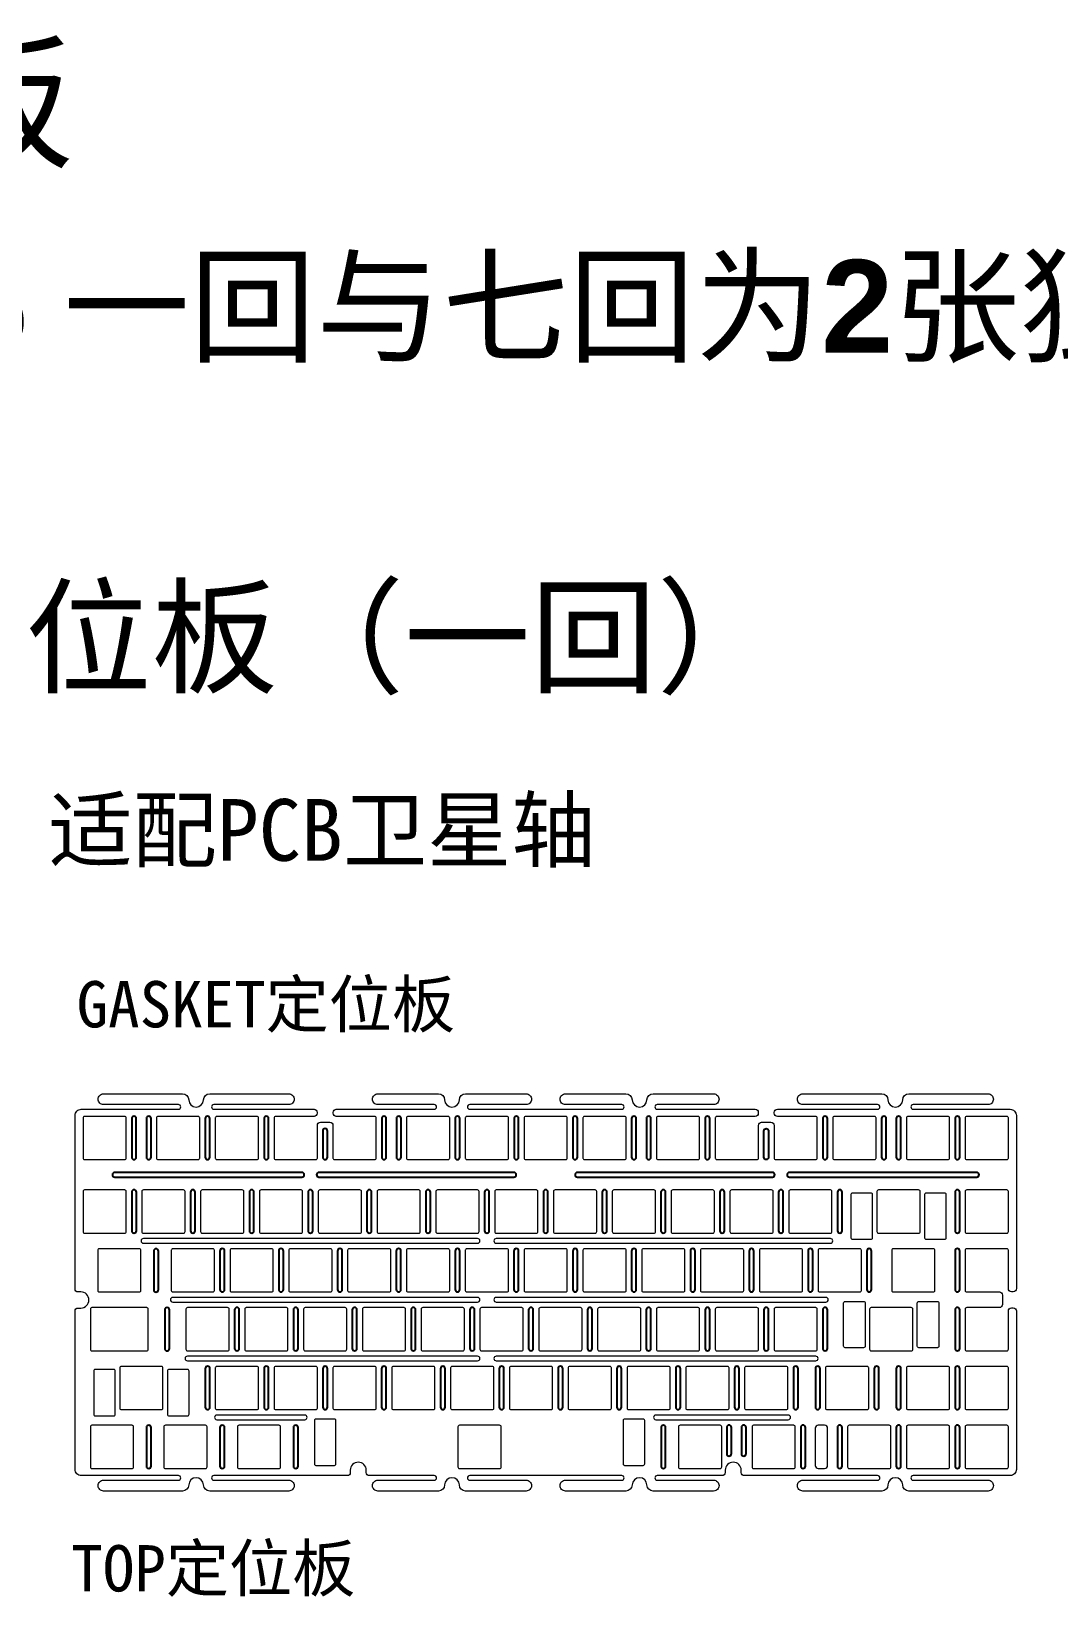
# Model space of a CAD drawing. Header units: millimetres. Extents: x 2670 to 4041, y 544 to 1639.
# Drawn here: x 3029 to 3361, y 1132 to 1639 of the extents above; entities that cross this region are included whole.
import ezdxf

# ---------------------------------------------------------------- set-up
doc = ezdxf.new("R2010")
doc.units = ezdxf.units.MM
doc.layers.add('1', color=7, linetype='Continuous', lineweight=0)
doc.layers.add('10', color=7, linetype='Continuous', true_color=0xffffff)
doc.styles.get("Standard").update_dxf_attribs({"font": 'arial.ttf'})

msp = doc.modelspace()

# ---------------------------------------------------------------- linework, layer by layer
at = {"layer": '1'}
for p, q in [((3077.095, 1170.879), (3077.095, 1170.879)), ((3087.095, 1170.879), (3087.095, 1170.879))]:
    msp.add_line(p, q, dxfattribs=at)
msp.add_lwpolyline([(3170.721, 1171.629, 0.4142136), (3169.971, 1170.879, 0.4142136), (3170.721, 1170.129), (3188.971, 1170.129, -0.4142136), (3190.721, 1168.379, -0.4142136), (3188.971, 1166.629), (3169.37, 1166.629, -0.4075719), (3167.371, 1168.583, 0.9775252), (3162.572, 1168.583, -0.4075719), (3160.572, 1166.629), (3140.971, 1166.629, -0.4142136), (3139.221, 1168.379), (3139.221, 1168.379, -0.4142136), (3140.971, 1170.129), (3159.221, 1170.129, 0.4142136), (3159.971, 1170.879, 0.4142136), (3159.221, 1171.629), (3138.221, 1171.629, -0.4142136), (3137.221, 1172.629), (3137.221, 1173.351, 1), (3132.021, 1173.351), (3132.021, 1172.629, -0.4142136), (3131.021, 1171.629), (3087.845, 1171.629, 0.4142136), (3087.095, 1170.879, 0.4142136), (3087.845, 1170.129), (3112.095, 1170.129, -0.4142136), (3113.845, 1168.379, -0.4142136), (3112.095, 1166.629), (3086.493, 1166.629, -0.4075719), (3084.494, 1168.583, 0.9775252), (3079.695, 1168.583, -0.4075719), (3077.696, 1166.629), (3052.095, 1166.629, -0.4142136), (3050.345, 1168.379), (3050.345, 1168.379, -0.4142136), (3052.095, 1170.129), (3076.345, 1170.129, 0.4142136), (3077.095, 1170.879, 0.4142136), (3076.345, 1171.629), (3044.884, 1171.629, -0.4142136), (3042.884, 1173.629), (3042.884, 1224.893, -0.4142136), (3043.884, 1225.893), (3044.766, 1225.893, 1), (3044.766, 1231.093), (3043.884, 1231.093, -0.4142136), (3042.884, 1232.093), (3042.884, 1288.257, -0.4142136), (3044.884, 1290.257), (3076.345, 1290.257, 0.4142136), (3077.095, 1291.007, 0.4142136), (3076.345, 1291.757), (3052.095, 1291.757, -0.4142136), (3050.345, 1293.507, -0.4142136), (3052.095, 1295.257), (3077.696, 1295.257, -0.4075719), (3079.695, 1293.302, 0.9775252), (3084.494, 1293.302, -0.4075719), (3086.493, 1295.257), (3112.095, 1295.257, -0.4142136), (3113.845, 1293.507, -0.4142136), (3112.095, 1291.757), (3087.845, 1291.757, 0.4142136), (3087.095, 1291.007, 0.4142136), (3087.845, 1290.257), (3120.306, 1290.257, -0.4142136), (3121.306, 1289.257), (3121.306, 1288.949, -0.4142136), (3120.306, 1287.949), (3107.868, 1287.949, 0.4142136), (3107.368, 1287.449), (3107.368, 1274.449, 0.4142136), (3107.868, 1273.949), (3120.868, 1273.949, 0.4142136), (3121.368, 1274.449), (3121.368, 1285.042, -0.4142136), (3122.368, 1286.042), (3125.418, 1286.042, -0.4142136), (3126.418, 1285.042), (3126.418, 1274.449, 0.4142136), (3126.918, 1273.949), (3139.918, 1273.949, 0.4142136), (3140.418, 1274.449), (3140.418, 1287.449, 0.4142136), (3139.918, 1287.949), (3127.506, 1287.949, -0.4142136), (3126.506, 1288.949), (3126.506, 1289.257, -0.4142136), (3127.506, 1290.257), (3159.221, 1290.257, 0.4142136), (3159.971, 1291.007, 0.4142136), (3159.221, 1291.757), (3140.971, 1291.757, -0.4142136), (3139.221, 1293.507, -0.4142136), (3140.971, 1295.257), (3160.572, 1295.257, -0.4075719), (3162.572, 1293.302, 0.9775252), (3167.371, 1293.302, -0.4075719), (3169.37, 1295.257), (3188.971, 1295.257, -0.4142136), (3190.721, 1293.507, -0.4142136), (3188.971, 1291.757), (3170.721, 1291.757, 0.4142136), (3169.971, 1291.007, 0.4142136), (3170.721, 1290.257), (3219.965, 1290.257, 0.4142136), (3220.715, 1291.007, 0.4142136), (3219.965, 1291.757), (3201.715, 1291.757, -0.4142136), (3199.965, 1293.507, -0.4142136), (3201.715, 1295.257), (3221.316, 1295.257, -0.4075719), (3223.316, 1293.302, 0.9775252), (3228.114, 1293.302, -0.4075719), (3230.114, 1295.257), (3249.715, 1295.257, -0.4142136), (3251.465, 1293.507, -0.4142136), (3249.715, 1291.757), (3231.465, 1291.757, 0.4142136), (3230.715, 1291.007, 0.4142136), (3231.465, 1290.257), (3263.181, 1290.257, -0.4142136), (3264.181, 1289.257), (3264.181, 1288.949, -0.4142136), (3263.181, 1287.949), (3250.743, 1287.949, 0.4142136), (3250.243, 1287.449), (3250.243, 1274.449, 0.4142136), (3250.743, 1273.949), (3263.743, 1273.949, 0.4142136), (3264.243, 1274.449), (3264.243, 1285.042, -0.4142136), (3265.243, 1286.042), (3268.293, 1286.042, -0.4142136), (3269.293, 1285.042), (3269.293, 1274.449, 0.4142136), (3269.793, 1273.949), (3282.793, 1273.949, 0.4142136), (3283.293, 1274.449), (3283.293, 1287.449, 0.4142136), (3282.793, 1287.949), (3270.381, 1287.949, -0.4142136), (3269.381, 1288.949), (3269.381, 1289.257, -0.4142136), (3270.381, 1290.257), (3302.842, 1290.257, 0.4142136), (3303.592, 1291.007, 0.4142136), (3302.842, 1291.757), (3278.592, 1291.757, -0.4142136), (3276.842, 1293.507, -0.4142136), (3278.592, 1295.257), (3304.193, 1295.257, -0.4075719), (3306.192, 1293.302, 0.9775252), (3310.991, 1293.302, -0.4075719), (3312.99, 1295.257), (3338.592, 1295.257, -0.4142136), (3340.342, 1293.507, -0.4142136), (3338.592, 1291.757), (3314.342, 1291.757, 0.4142136), (3313.592, 1291.007, 0.4142136), (3314.342, 1290.257), (3345.778, 1290.257, -0.4142136), (3347.778, 1288.257), (3347.778, 1232.165, -0.4142136), (3346.778, 1231.165), (3346.205, 1231.165, -0.4142136), (3345.205, 1232.165), (3345.205, 1244.587, 0.4142136), (3344.705, 1245.087), (3331.705, 1245.087, 0.4142136), (3331.205, 1244.587), (3331.205, 1231.587, 0.4142136), (3331.705, 1231.087), (3342.295, 1231.087, -0.4142136), (3343.295, 1230.087), (3343.295, 1227.037, -0.4142136), (3342.295, 1226.037), (3331.705, 1226.037, 0.4142136), (3331.205, 1225.537), (3331.205, 1212.537, 0.4142136), (3331.705, 1212.037), (3344.705, 1212.037, 0.4142136), (3345.205, 1212.537), (3345.205, 1224.965, -0.4142136), (3346.205, 1225.965), (3346.778, 1225.965, -0.4142136), (3347.778, 1224.965), (3347.778, 1173.629, -0.4142136), (3345.778, 1171.629), (3314.342, 1171.629, 0.4142136), (3313.592, 1170.879, 0.4142136), (3314.342, 1170.129), (3338.592, 1170.129, -0.4142136), (3340.342, 1168.379, -0.4142136), (3338.592, 1166.629), (3312.99, 1166.629, -0.4075719), (3310.991, 1168.583, 0.9775252), (3306.192, 1168.583, -0.4075719), (3304.193, 1166.629), (3278.592, 1166.629, -0.4142136), (3276.842, 1168.379, -0.4142136), (3278.592, 1170.129), (3302.842, 1170.129, 0.4142136), (3303.592, 1170.879, 0.4142136), (3302.842, 1171.629), (3259.665, 1171.629, -0.4142136), (3258.665, 1172.629), (3258.665, 1173.351, 1), (3253.465, 1173.351), (3253.465, 1172.629, -0.4142136), (3252.465, 1171.629), (3231.465, 1171.629, 0.4142136), (3230.715, 1170.879, 0.4142136), (3231.465, 1170.129), (3249.715, 1170.129, -0.4142136), (3251.465, 1168.379, -0.4142136), (3249.715, 1166.629), (3230.114, 1166.629, -0.4075719), (3228.114, 1168.583, 0.9775252), (3223.316, 1168.583, -0.4075719), (3221.316, 1166.629), (3201.715, 1166.629, -0.4142136), (3199.965, 1168.379, -0.4142136), (3201.715, 1170.129), (3219.965, 1170.129, 0.4142136), (3220.715, 1170.879, 0.4142136), (3219.965, 1171.629), (3170.721, 1171.629)], format="xyb", dxfattribs=at)
for points in [[(3045.955, 1273.949), (3058.955, 1273.949, 0.4142136), (3059.455, 1274.449), (3059.455, 1287.449, 0.4142136), (3058.955, 1287.949), (3045.955, 1287.949, 0.4142136), (3045.455, 1287.449), (3045.455, 1274.449, 0.4142136)], [(3069.768, 1273.949), (3082.768, 1273.949, 0.4142136), (3083.268, 1274.449), (3083.268, 1287.449, 0.4142136), (3082.768, 1287.949), (3069.768, 1287.949, 0.4142136), (3069.268, 1287.449), (3069.268, 1274.449, 0.4142136)], [(3088.818, 1273.949), (3101.818, 1273.949, 0.4142136), (3102.318, 1274.449), (3102.318, 1287.449, 0.4142136), (3101.818, 1287.949), (3088.818, 1287.949, 0.4142136), (3088.318, 1287.449), (3088.318, 1274.449, 0.4142136)], [(3150.73, 1273.949), (3163.73, 1273.949, 0.4142136), (3164.23, 1274.449), (3164.23, 1287.449, 0.4142136), (3163.73, 1287.949), (3150.73, 1287.949, 0.4142136), (3150.23, 1287.449), (3150.23, 1274.449, 0.4142136)], [(3169.78, 1273.949), (3182.78, 1273.949, 0.4142136), (3183.28, 1274.449), (3183.28, 1287.449, 0.4142136), (3182.78, 1287.949), (3169.78, 1287.949, 0.4142136), (3169.28, 1287.449), (3169.28, 1274.449, 0.4142136)], [(3188.83, 1273.949), (3201.83, 1273.949, 0.4142136), (3202.33, 1274.449), (3202.33, 1287.449, 0.4142136), (3201.83, 1287.949), (3188.83, 1287.949, 0.4142136), (3188.33, 1287.449), (3188.33, 1274.449, 0.4142136)], [(3207.88, 1273.949), (3220.88, 1273.949, 0.4142136), (3221.38, 1274.449), (3221.38, 1287.449, 0.4142136), (3220.88, 1287.949), (3207.88, 1287.949, 0.4142136), (3207.38, 1287.449), (3207.38, 1274.449, 0.4142136)], [(3231.693, 1273.949), (3244.693, 1273.949, 0.4142136), (3245.193, 1274.449), (3245.193, 1287.449, 0.4142136), (3244.693, 1287.949), (3231.693, 1287.949, 0.4142136), (3231.193, 1287.449), (3231.193, 1274.449, 0.4142136)], [(3288.843, 1273.949), (3301.843, 1273.949, 0.4142136), (3302.343, 1274.449), (3302.343, 1287.449, 0.4142136), (3301.843, 1287.949), (3288.843, 1287.949, 0.4142136), (3288.343, 1287.449), (3288.343, 1274.449, 0.4142136)], [(3326.155, 1274.449), (3326.155, 1287.449, 0.4142136), (3325.655, 1287.949), (3312.655, 1287.949, 0.4142136), (3312.155, 1287.449), (3312.155, 1274.449, 0.4142136), (3312.655, 1273.949), (3325.655, 1273.949, 0.4142136)], [(3331.705, 1273.949), (3344.705, 1273.949, 0.4142136), (3345.205, 1274.449), (3345.205, 1287.449, 0.4142136), (3344.705, 1287.949), (3331.705, 1287.949, 0.4142136), (3331.205, 1287.449), (3331.205, 1274.449, 0.4142136)], [(3045.955, 1250.137), (3058.955, 1250.137, 0.4142136), (3059.455, 1250.637), (3059.455, 1263.637, 0.4142136), (3058.955, 1264.137), (3045.955, 1264.137, 0.4142136), (3045.455, 1263.637), (3045.455, 1250.637, 0.4142136)], [(3065.005, 1250.137), (3078.005, 1250.137, 0.4142136), (3078.505, 1250.637), (3078.505, 1263.637, 0.4142136), (3078.005, 1264.137), (3065.005, 1264.137, 0.4142136), (3064.505, 1263.637), (3064.505, 1250.637, 0.4142136)], [(3084.055, 1250.137), (3097.055, 1250.137, 0.4142136), (3097.555, 1250.637), (3097.555, 1263.637, 0.4142136), (3097.055, 1264.137), (3084.055, 1264.137, 0.4142136), (3083.555, 1263.637), (3083.555, 1250.637, 0.4142136)], [(3103.105, 1250.137), (3116.105, 1250.137, 0.4142136), (3116.605, 1250.637), (3116.605, 1263.637, 0.4142136), (3116.105, 1264.137), (3103.105, 1264.137, 0.4142136), (3102.605, 1263.637), (3102.605, 1250.637, 0.4142136)], [(3122.155, 1250.137), (3135.155, 1250.137, 0.4142136), (3135.655, 1250.637), (3135.655, 1263.637, 0.4142136), (3135.155, 1264.137), (3122.155, 1264.137, 0.4142136), (3121.655, 1263.637), (3121.655, 1250.637, 0.4142136)], [(3141.205, 1250.137), (3154.205, 1250.137, 0.4142136), (3154.705, 1250.637), (3154.705, 1263.637, 0.4142136), (3154.205, 1264.137), (3141.205, 1264.137, 0.4142136), (3140.705, 1263.637), (3140.705, 1250.637, 0.4142136)], [(3160.255, 1250.137), (3173.255, 1250.137, 0.4142136), (3173.755, 1250.637), (3173.755, 1263.637, 0.4142136), (3173.255, 1264.137), (3160.255, 1264.137, 0.4142136), (3159.755, 1263.637), (3159.755, 1250.637, 0.4142136)], [(3179.305, 1250.137), (3192.305, 1250.137, 0.4142136), (3192.805, 1250.637), (3192.805, 1263.637, 0.4142136), (3192.305, 1264.137), (3179.305, 1264.137, 0.4142136), (3178.805, 1263.637), (3178.805, 1250.637, 0.4142136)], [(3179.305, 1250.137), (3192.305, 1250.137, 0.4142136), (3192.805, 1250.637), (3192.805, 1263.637, 0.4142136), (3192.305, 1264.137), (3179.305, 1264.137, 0.4142136), (3178.805, 1263.637), (3178.805, 1250.637, 0.4142136)], [(3198.355, 1250.137), (3211.355, 1250.137, 0.4142136), (3211.855, 1250.637), (3211.855, 1263.637, 0.4142136), (3211.355, 1264.137), (3198.355, 1264.137, 0.4142136), (3197.855, 1263.637), (3197.855, 1250.637, 0.4142136)], [(3217.405, 1250.137), (3230.405, 1250.137, 0.4142136), (3230.905, 1250.637), (3230.905, 1263.637, 0.4142136), (3230.405, 1264.137), (3217.405, 1264.137, 0.4142136), (3216.905, 1263.637), (3216.905, 1250.637, 0.4142136)], [(3236.455, 1250.137), (3249.455, 1250.137, 0.4142136), (3249.955, 1250.637), (3249.955, 1263.637, 0.4142136), (3249.455, 1264.137), (3236.455, 1264.137, 0.4142136), (3235.955, 1263.637), (3235.955, 1250.637, 0.4142136)], [(3255.505, 1250.137), (3268.505, 1250.137, 0.4142136), (3269.005, 1250.637), (3269.005, 1263.637, 0.4142136), (3268.505, 1264.137), (3255.505, 1264.137, 0.4142136), (3255.005, 1263.637), (3255.005, 1250.637, 0.4142136)], [(3274.555, 1250.137), (3287.555, 1250.137, 0.4142136), (3288.055, 1250.637), (3288.055, 1263.637, 0.4142136), (3287.555, 1264.137), (3274.555, 1264.137, 0.4142136), (3274.055, 1263.637), (3274.055, 1250.637, 0.4142136)], [(3331.705, 1250.137), (3344.705, 1250.137, 0.4142136), (3345.205, 1250.637), (3345.205, 1263.637, 0.4142136), (3344.705, 1264.137), (3331.705, 1264.137, 0.4142136), (3331.205, 1263.637), (3331.205, 1250.637, 0.4142136)], [(3050.718, 1231.087), (3063.718, 1231.087, 0.4142136), (3064.218, 1231.587), (3064.218, 1244.587, 0.4142136), (3063.718, 1245.087), (3050.718, 1245.087, 0.4142136), (3050.218, 1244.587), (3050.218, 1231.587, 0.4142136)], [(3074.53, 1231.087), (3087.53, 1231.087, 0.4142136), (3088.03, 1231.587), (3088.03, 1244.587, 0.4142136), (3087.53, 1245.087), (3074.53, 1245.087, 0.4142136), (3074.03, 1244.587), (3074.03, 1231.587, 0.4142136)], [(3093.58, 1231.087), (3106.58, 1231.087, 0.4142136), (3107.08, 1231.587), (3107.08, 1244.587, 0.4142136), (3106.58, 1245.087), (3093.58, 1245.087, 0.4142136), (3093.08, 1244.587), (3093.08, 1231.587, 0.4142136)], [(3112.63, 1231.087), (3125.63, 1231.087, 0.4142136), (3126.13, 1231.587), (3126.13, 1244.587, 0.4142136), (3125.63, 1245.087), (3112.63, 1245.087, 0.4142136), (3112.13, 1244.587), (3112.13, 1231.587, 0.4142136)], [(3131.68, 1231.087), (3144.68, 1231.087, 0.4142136), (3145.18, 1231.587), (3145.18, 1244.587, 0.4142136), (3144.68, 1245.087), (3131.68, 1245.087, 0.4142136), (3131.18, 1244.587), (3131.18, 1231.587, 0.4142136)], [(3150.73, 1231.087), (3163.73, 1231.087, 0.4142136), (3164.23, 1231.587), (3164.23, 1244.587, 0.4142136), (3163.73, 1245.087), (3150.73, 1245.087, 0.4142136), (3150.23, 1244.587), (3150.23, 1231.587, 0.4142136)], [(3169.78, 1231.087), (3182.78, 1231.087, 0.4142136), (3183.28, 1231.587), (3183.28, 1244.587, 0.4142136), (3182.78, 1245.087), (3169.78, 1245.087, 0.4142136), (3169.28, 1244.587), (3169.28, 1231.587, 0.4142136)], [(3188.83, 1231.087), (3201.83, 1231.087, 0.4142136), (3202.33, 1231.587), (3202.33, 1244.587, 0.4142136), (3201.83, 1245.087), (3188.83, 1245.087, 0.4142136), (3188.33, 1244.587), (3188.33, 1231.587, 0.4142136)], [(3207.88, 1231.087), (3220.88, 1231.087, 0.4142136), (3221.38, 1231.587), (3221.38, 1244.587, 0.4142136), (3220.88, 1245.087), (3207.88, 1245.087, 0.4142136), (3207.38, 1244.587), (3207.38, 1231.587, 0.4142136)], [(3226.93, 1231.087), (3239.93, 1231.087, 0.4142136), (3240.43, 1231.587), (3240.43, 1244.587, 0.4142136), (3239.93, 1245.087), (3226.93, 1245.087, 0.4142136), (3226.43, 1244.587), (3226.43, 1231.587, 0.4142136)], [(3245.98, 1231.087), (3258.98, 1231.087, 0.4142136), (3259.48, 1231.587), (3259.48, 1244.587, 0.4142136), (3258.98, 1245.087), (3245.98, 1245.087, 0.4142136), (3245.48, 1244.587), (3245.48, 1231.587, 0.4142136)], [(3265.03, 1231.087), (3278.03, 1231.087, 0.4142136), (3278.53, 1231.587), (3278.53, 1244.587, 0.4142136), (3278.03, 1245.087), (3265.03, 1245.087, 0.4142136), (3264.53, 1244.587), (3264.53, 1231.587, 0.4142136)], [(3284.08, 1231.087), (3297.08, 1231.087, 0.4142136), (3297.58, 1231.587), (3297.58, 1244.587, 0.4142136), (3297.08, 1245.087), (3284.08, 1245.087, 0.4142136), (3283.58, 1244.587), (3283.58, 1231.587, 0.4142136)], [(3307.893, 1231.087), (3320.893, 1231.087, 0.4142136), (3321.393, 1231.587), (3321.393, 1244.587, 0.4142136), (3320.893, 1245.087), (3307.893, 1245.087, 0.4142136), (3307.393, 1244.587), (3307.393, 1231.587, 0.4142136)], [(3066.099, 1212.037, 0.4142136), (3066.599, 1212.537), (3066.599, 1225.537, 0.4142136), (3066.099, 1226.037), (3048.337, 1226.037, 0.4142136), (3047.837, 1225.537), (3047.837, 1212.537, 0.4142136), (3048.337, 1212.037)], [(3079.293, 1212.037), (3092.293, 1212.037, 0.4142136), (3092.793, 1212.537), (3092.793, 1225.537, 0.4142136), (3092.293, 1226.037), (3079.293, 1226.037, 0.4142136), (3078.793, 1225.537), (3078.793, 1212.537, 0.4142136)], [(3098.343, 1212.037), (3111.343, 1212.037, 0.4142136), (3111.843, 1212.537), (3111.843, 1225.537, 0.4142136), (3111.343, 1226.037), (3098.343, 1226.037, 0.4142136), (3097.843, 1225.537), (3097.843, 1212.537, 0.4142136)], [(3117.393, 1212.037), (3130.393, 1212.037, 0.4142136), (3130.893, 1212.537), (3130.893, 1225.537, 0.4142136), (3130.393, 1226.037), (3117.393, 1226.037, 0.4142136), (3116.893, 1225.537), (3116.893, 1212.537, 0.4142136)], [(3136.443, 1212.037), (3149.443, 1212.037, 0.4142136), (3149.943, 1212.537), (3149.943, 1225.537, 0.4142136), (3149.443, 1226.037), (3136.443, 1226.037, 0.4142136), (3135.943, 1225.537), (3135.943, 1212.537, 0.4142136)], [(3155.493, 1212.037), (3168.493, 1212.037, 0.4142136), (3168.993, 1212.537), (3168.993, 1225.537, 0.4142136), (3168.493, 1226.037), (3155.493, 1226.037, 0.4142136), (3154.993, 1225.537), (3154.993, 1212.537, 0.4142136)], [(3174.543, 1212.037), (3187.543, 1212.037, 0.4142136), (3188.043, 1212.537), (3188.043, 1225.537, 0.4142136), (3187.543, 1226.037), (3174.543, 1226.037, 0.4142136), (3174.043, 1225.537), (3174.043, 1212.537, 0.4142136)], [(3193.593, 1212.037), (3206.593, 1212.037, 0.4142136), (3207.093, 1212.537), (3207.093, 1225.537, 0.4142136), (3206.593, 1226.037), (3193.593, 1226.037, 0.4142136), (3193.093, 1225.537), (3193.093, 1212.537, 0.4142136)], [(3212.643, 1212.037), (3225.643, 1212.037, 0.4142136), (3226.143, 1212.537), (3226.143, 1225.537, 0.4142136), (3225.643, 1226.037), (3212.643, 1226.037, 0.4142136), (3212.143, 1225.537), (3212.143, 1212.537, 0.4142136)], [(3231.693, 1212.037), (3244.693, 1212.037, 0.4142136), (3245.193, 1212.537), (3245.193, 1225.537, 0.4142136), (3244.693, 1226.037), (3231.693, 1226.037, 0.4142136), (3231.193, 1225.537), (3231.193, 1212.537, 0.4142136)], [(3250.743, 1212.037), (3263.743, 1212.037, 0.4142136), (3264.243, 1212.537), (3264.243, 1225.537, 0.4142136), (3263.743, 1226.037), (3250.743, 1226.037, 0.4142136), (3250.243, 1225.537), (3250.243, 1212.537, 0.4142136)], [(3269.793, 1212.037), (3282.793, 1212.037, 0.4142136), (3283.293, 1212.537), (3283.293, 1225.537, 0.4142136), (3282.793, 1226.037), (3269.793, 1226.037, 0.4142136), (3269.293, 1225.537), (3269.293, 1212.537, 0.4142136)], [(3088.818, 1192.987), (3101.818, 1192.987, 0.4142136), (3102.318, 1193.487), (3102.318, 1206.487, 0.4142136), (3101.818, 1206.987), (3088.818, 1206.987, 0.4142136), (3088.318, 1206.487), (3088.318, 1193.487, 0.4142136)], [(3107.868, 1192.987), (3120.868, 1192.987, 0.4142136), (3121.368, 1193.487), (3121.368, 1206.487, 0.4142136), (3120.868, 1206.987), (3107.868, 1206.987, 0.4142136), (3107.368, 1206.487), (3107.368, 1193.487, 0.4142136)], [(3126.918, 1192.987), (3139.918, 1192.987, 0.4142136), (3140.418, 1193.487), (3140.418, 1206.487, 0.4142136), (3139.918, 1206.987), (3126.918, 1206.987, 0.4142136), (3126.418, 1206.487), (3126.418, 1193.487, 0.4142136)], [(3145.968, 1192.987), (3158.968, 1192.987, 0.4142136), (3159.468, 1193.487), (3159.468, 1206.487, 0.4142136), (3158.968, 1206.987), (3145.968, 1206.987, 0.4142136), (3145.468, 1206.487), (3145.468, 1193.487, 0.4142136)], [(3165.018, 1192.987), (3178.018, 1192.987, 0.4142136), (3178.518, 1193.487), (3178.518, 1206.487, 0.4142136), (3178.018, 1206.987), (3165.018, 1206.987, 0.4142136), (3164.518, 1206.487), (3164.518, 1193.487, 0.4142136)], [(3184.068, 1192.987), (3197.068, 1192.987, 0.4142136), (3197.568, 1193.487), (3197.568, 1206.487, 0.4142136), (3197.068, 1206.987), (3184.068, 1206.987, 0.4142136), (3183.568, 1206.487), (3183.568, 1193.487, 0.4142136)], [(3203.118, 1192.987), (3216.118, 1192.987, 0.4142136), (3216.618, 1193.487), (3216.618, 1206.487, 0.4142136), (3216.118, 1206.987), (3203.118, 1206.987, 0.4142136), (3202.618, 1206.487), (3202.618, 1193.487, 0.4142136)], [(3222.168, 1192.987), (3235.168, 1192.987, 0.4142136), (3235.668, 1193.487), (3235.668, 1206.487, 0.4142136), (3235.168, 1206.987), (3222.168, 1206.987, 0.4142136), (3221.668, 1206.487), (3221.668, 1193.487, 0.4142136)], [(3241.218, 1192.987), (3254.218, 1192.987, 0.4142136), (3254.718, 1193.487), (3254.718, 1206.487, 0.4142136), (3254.218, 1206.987), (3241.218, 1206.987, 0.4142136), (3240.718, 1206.487), (3240.718, 1193.487, 0.4142136)], [(3260.268, 1192.987), (3273.268, 1192.987, 0.4142136), (3273.768, 1193.487), (3273.768, 1206.487, 0.4142136), (3273.268, 1206.987), (3260.268, 1206.987, 0.4142136), (3259.768, 1206.487), (3259.768, 1193.487, 0.4142136)], [(3286.462, 1192.987), (3299.462, 1192.987, 0.4142136), (3299.962, 1193.487), (3299.962, 1206.487, 0.4142136), (3299.462, 1206.987), (3286.462, 1206.987, 0.4142136), (3285.962, 1206.487), (3285.962, 1193.487, 0.4142136)], [(3312.655, 1192.987), (3325.655, 1192.987, 0.4142136), (3326.155, 1193.487), (3326.155, 1206.487, 0.4142136), (3325.655, 1206.987), (3312.655, 1206.987, 0.4142136), (3312.155, 1206.487), (3312.155, 1193.487, 0.4142136)], [(3331.705, 1192.987), (3344.705, 1192.987, 0.4142136), (3345.205, 1193.487), (3345.205, 1206.487, 0.4142136), (3344.705, 1206.987), (3331.705, 1206.987, 0.4142136), (3331.205, 1206.487), (3331.205, 1193.487, 0.4142136)], [(3048.337, 1173.937), (3061.337, 1173.937, 0.4142136), (3061.837, 1174.437), (3061.837, 1187.437, 0.4142136), (3061.337, 1187.937), (3048.337, 1187.937, 0.4142136), (3047.837, 1187.437), (3047.837, 1174.437, 0.4142136)], [(3072.149, 1173.937), (3085.149, 1173.937, 0.4142136), (3085.649, 1174.437), (3085.649, 1187.437, 0.4142136), (3085.149, 1187.937), (3072.149, 1187.937, 0.4142136), (3071.649, 1187.437), (3071.649, 1174.437, 0.4142136)], [(3095.962, 1173.937), (3108.962, 1173.937, 0.4142136), (3109.462, 1174.437), (3109.462, 1187.437, 0.4142136), (3108.962, 1187.937), (3095.962, 1187.937, 0.4142136), (3095.462, 1187.437), (3095.462, 1174.437, 0.4142136)], [(3238.837, 1173.937), (3251.837, 1173.937, 0.4142136), (3252.337, 1174.437), (3252.337, 1187.437, 0.4142136), (3251.837, 1187.937), (3238.837, 1187.937, 0.4142136), (3238.337, 1187.437), (3238.337, 1174.437, 0.4142136)], [(3262.649, 1173.937), (3275.649, 1173.937, 0.4142136), (3276.149, 1174.437), (3276.149, 1187.437, 0.4142136), (3275.649, 1187.937), (3262.649, 1187.937, 0.4142136), (3262.149, 1187.437), (3262.149, 1174.437, 0.4142136)], [(3283.627, 1173.937), (3285.627, 1173.937, 0.4142136), (3286.627, 1174.937), (3286.627, 1186.937, 0.4142136), (3285.627, 1187.937), (3283.627, 1187.937, 0.4142136), (3282.627, 1186.937), (3282.627, 1174.937, 0.4142136)], [(3293.605, 1173.937), (3306.605, 1173.937, 0.4142136), (3307.105, 1174.437), (3307.105, 1187.437, 0.4142136), (3306.605, 1187.937), (3293.605, 1187.937, 0.4142136), (3293.105, 1187.437), (3293.105, 1174.437, 0.4142136)], [(3312.655, 1173.937), (3325.655, 1173.937, 0.4142136), (3326.155, 1174.437), (3326.155, 1187.437, 0.4142136), (3325.655, 1187.937), (3312.655, 1187.937, 0.4142136), (3312.155, 1187.437), (3312.155, 1174.437, 0.4142136)], [(3331.705, 1173.937), (3344.705, 1173.937, 0.4142136), (3345.205, 1174.437), (3345.205, 1187.437, 0.4142136), (3344.705, 1187.937), (3331.705, 1187.937, 0.4142136), (3331.205, 1187.437), (3331.205, 1174.437, 0.4142136)]]:
    msp.add_lwpolyline(points, format="xyb", close=True, dxfattribs=at)
at = {"layer": '1', "lineweight": 25}
for points in [[(3061.22, 1274.707, 1), (3062.72, 1274.707), (3062.72, 1287.243, 1), (3061.22, 1287.243)], [(3067.503, 1287.243, 1), (3066.003, 1287.243), (3066.003, 1274.707, 1), (3067.503, 1274.707)], [(3085.032, 1274.707, 1), (3086.532, 1274.707), (3086.532, 1287.243, 1), (3085.032, 1287.243)], [(3104.082, 1274.707, 1), (3105.582, 1274.707), (3105.582, 1287.243, 1), (3104.082, 1287.243)], [(3143.703, 1287.243, 1), (3142.203, 1287.243), (3142.203, 1274.707, 1), (3143.703, 1274.707)], [(3148.466, 1287.243, 1), (3146.966, 1287.243), (3146.966, 1274.707, 1), (3148.466, 1274.707)], [(3165.995, 1274.707, 1), (3167.495, 1274.707), (3167.495, 1287.243, 1), (3165.995, 1287.243)], [(3186.566, 1287.243, 1), (3185.066, 1287.243), (3185.066, 1274.707, 1), (3186.566, 1274.707)], [(3204.095, 1274.707, 1), (3205.595, 1274.707), (3205.595, 1287.243, 1), (3204.095, 1287.243)], [(3224.666, 1287.243, 1), (3223.166, 1287.243), (3223.166, 1274.707, 1), (3224.666, 1274.707)], [(3229.428, 1287.243, 1), (3227.928, 1287.243), (3227.928, 1274.707, 1), (3229.428, 1274.707)], [(3246.957, 1274.707, 1), (3248.457, 1274.707), (3248.457, 1287.243, 1), (3246.957, 1287.243)], [(3285.057, 1274.707, 1), (3286.557, 1274.707), (3286.557, 1287.243, 1), (3285.057, 1287.243)], [(3305.628, 1287.243, 1), (3304.128, 1287.243), (3304.128, 1274.707, 1), (3305.628, 1274.707)], [(3310.391, 1287.243, 1), (3308.891, 1287.243), (3308.891, 1274.707, 1), (3310.391, 1274.707)], [(3327.92, 1274.707, 1), (3329.42, 1274.707), (3329.42, 1287.243, 1), (3327.92, 1287.243)], [(3124.632, 1274.707), (3124.632, 1283.243, 1), (3123.132, 1283.243), (3123.132, 1274.707, 1)], [(3266.028, 1274.707), (3266.028, 1283.243, -1), (3267.528, 1283.243), (3267.528, 1274.707, -1)], [(3055.719, 1268.297), (3116.379, 1268.297, 1), (3116.379, 1269.797), (3055.719, 1269.797, 1)], [(3121.879, 1268.297), (3185.054, 1268.297, 1), (3185.054, 1269.797), (3121.879, 1269.797, 1)], [(3205.609, 1268.297), (3268.779, 1268.297, 1), (3268.779, 1269.797), (3205.609, 1269.797, 1)], [(3274.279, 1268.297), (3334.929, 1268.297, 1), (3334.929, 1269.797), (3274.279, 1269.797, 1)], [(3062.741, 1263.431, 1), (3061.241, 1263.431), (3061.241, 1250.894, 1), (3062.741, 1250.894)], [(3080.27, 1250.894, 1), (3081.77, 1250.894), (3081.77, 1263.431, 1), (3080.27, 1263.431)], [(3100.841, 1263.431, 1), (3099.341, 1263.431), (3099.341, 1250.894, 1), (3100.841, 1250.894)], [(3118.37, 1250.894, 1), (3119.87, 1250.894), (3119.87, 1263.431, 1), (3118.37, 1263.431)], [(3138.941, 1263.431, 1), (3137.441, 1263.431), (3137.441, 1250.894, 1), (3138.941, 1250.894)], [(3156.47, 1250.894, 1), (3157.97, 1250.894), (3157.97, 1263.431, 1), (3156.47, 1263.431)], [(3177.041, 1263.431, 1), (3175.541, 1263.431), (3175.541, 1250.894, 1), (3177.041, 1250.894)], [(3194.57, 1250.894, 1), (3196.07, 1250.894), (3196.07, 1263.431, 1), (3194.57, 1263.431)], [(3215.141, 1263.431, 1), (3213.641, 1263.431), (3213.641, 1250.894, 1), (3215.141, 1250.894)], [(3232.67, 1250.894, 1), (3234.17, 1250.894), (3234.17, 1263.431, 1), (3232.67, 1263.431)], [(3253.241, 1263.431, 1), (3251.741, 1263.431), (3251.741, 1250.894, 1), (3253.241, 1250.894)], [(3270.77, 1250.894, 1), (3272.27, 1250.894), (3272.27, 1263.431, 1), (3270.77, 1263.431)], [(3291.341, 1263.431, 1), (3289.841, 1263.431), (3289.841, 1250.894, 1), (3291.341, 1250.894)], [(3327.92, 1250.894, 1), (3329.42, 1250.894), (3329.42, 1263.431, 1), (3327.92, 1263.431)], [(3069.874, 1244.355, 1), (3068.374, 1244.355), (3068.374, 1231.818, 1), (3069.874, 1231.818)], [(3091.316, 1244.381, 1), (3089.816, 1244.381), (3089.816, 1231.844, 1), (3091.316, 1231.844)], [(3108.845, 1231.844, 1), (3110.345, 1231.844), (3110.345, 1244.381, 1), (3108.845, 1244.381)], [(3129.416, 1244.381, 1), (3127.916, 1244.381), (3127.916, 1231.844, 1), (3129.416, 1231.844)], [(3146.945, 1231.844, 1), (3148.445, 1231.844), (3148.445, 1244.381, 1), (3146.945, 1244.381)], [(3167.516, 1244.381, 1), (3166.016, 1244.381), (3166.016, 1231.844, 1), (3167.516, 1231.844)], [(3185.045, 1231.844, 1), (3186.545, 1231.844), (3186.545, 1244.381, 1), (3185.045, 1244.381)], [(3205.616, 1244.381, 1), (3204.116, 1244.381), (3204.116, 1231.844, 1), (3205.616, 1231.844)], [(3223.145, 1231.844, 1), (3224.645, 1231.844), (3224.645, 1244.381, 1), (3223.145, 1244.381)], [(3243.716, 1244.381, 1), (3242.216, 1244.381), (3242.216, 1231.844, 1), (3243.716, 1231.844)], [(3261.245, 1231.844, 1), (3262.745, 1231.844), (3262.745, 1244.381, 1), (3261.245, 1244.381)], [(3281.816, 1244.381, 1), (3280.316, 1244.381), (3280.316, 1231.844, 1), (3281.816, 1231.844)], [(3299.345, 1231.844, 1), (3300.845, 1231.844), (3300.845, 1244.381, 1), (3299.345, 1244.381)], [(3327.92, 1231.844, 1), (3329.42, 1231.844), (3329.42, 1244.381, 1), (3327.92, 1244.381)], [(3073.446, 1225.305, 1), (3071.946, 1225.305), (3071.946, 1212.768, 1), (3073.446, 1212.768)], [(3096.078, 1225.331, 1), (3094.578, 1225.331), (3094.578, 1212.794, 1), (3096.078, 1212.794)], [(3113.607, 1212.794, 1), (3115.107, 1212.794), (3115.107, 1225.331, 1), (3113.607, 1225.331)], [(3134.178, 1225.331, 1), (3132.678, 1225.331), (3132.678, 1212.794, 1), (3134.178, 1212.794)], [(3151.707, 1212.794, 1), (3153.207, 1212.794), (3153.207, 1225.331, 1), (3151.707, 1225.331)], [(3172.278, 1225.331, 1), (3170.778, 1225.331), (3170.778, 1212.794, 1), (3172.278, 1212.794)], [(3189.807, 1212.794, 1), (3191.307, 1212.794), (3191.307, 1225.331, 1), (3189.807, 1225.331)], [(3210.378, 1225.331, 1), (3208.878, 1225.331), (3208.878, 1212.794, 1), (3210.378, 1212.794)], [(3227.907, 1212.794, 1), (3229.407, 1212.794), (3229.407, 1225.331, 1), (3227.907, 1225.331)], [(3248.478, 1225.331, 1), (3246.978, 1225.331), (3246.978, 1212.794, 1), (3248.478, 1212.794)], [(3266.007, 1212.794, 1), (3267.507, 1212.794), (3267.507, 1225.331, 1), (3266.007, 1225.331)], [(3286.578, 1225.331, 1), (3285.078, 1225.331), (3285.078, 1212.794, 1), (3286.578, 1212.794)], [(3327.92, 1212.794, 1), (3329.42, 1212.794), (3329.42, 1225.331, 1), (3327.92, 1225.331)], [(3086.553, 1206.281, 1), (3085.053, 1206.281), (3085.053, 1193.744, 1), (3086.553, 1193.744)], [(3104.082, 1193.744, 1), (3105.582, 1193.744), (3105.582, 1206.281, 1), (3104.082, 1206.281)], [(3124.653, 1206.281, 1), (3123.153, 1206.281), (3123.153, 1193.744, 1), (3124.653, 1193.744)], [(3142.182, 1193.744, 1), (3143.682, 1193.744), (3143.682, 1206.281, 1), (3142.182, 1206.281)], [(3162.753, 1206.281, 1), (3161.253, 1206.281), (3161.253, 1193.744, 1), (3162.753, 1193.744)], [(3180.282, 1193.744, 1), (3181.782, 1193.744), (3181.782, 1206.281, 1), (3180.282, 1206.281)], [(3200.853, 1206.281, 1), (3199.353, 1206.281), (3199.353, 1193.744, 1), (3200.853, 1193.744)], [(3218.382, 1193.744, 1), (3219.882, 1193.744), (3219.882, 1206.281, 1), (3218.382, 1206.281)], [(3238.953, 1206.281, 1), (3237.453, 1206.281), (3237.453, 1193.744, 1), (3238.953, 1193.744)], [(3256.482, 1193.744, 1), (3257.982, 1193.744), (3257.982, 1206.281, 1), (3256.482, 1206.281)], [(3277.053, 1206.281, 1), (3275.553, 1206.281), (3275.553, 1193.744, 1), (3277.053, 1193.744)], [(3282.676, 1193.744, 1), (3284.176, 1193.744), (3284.176, 1206.281, 1), (3282.676, 1206.281)], [(3303.247, 1206.281, 1), (3301.747, 1206.281), (3301.747, 1193.744, 1), (3303.247, 1193.744)], [(3308.87, 1193.744, 1), (3310.37, 1193.744), (3310.37, 1206.281, 1), (3308.87, 1206.281)], [(3327.92, 1193.744, 1), (3329.42, 1193.744), (3329.42, 1206.281, 1), (3327.92, 1206.281)], [(3067.493, 1187.205, 1), (3065.993, 1187.205), (3065.993, 1174.668, 1), (3067.493, 1174.668)], [(3089.805, 1174.668, 1), (3091.305, 1174.668), (3091.305, 1187.205, 1), (3089.805, 1187.205)], [(3115.118, 1187.205, 1), (3113.618, 1187.205), (3113.618, 1174.668, 1), (3115.118, 1174.668)], [(3232.68, 1174.668, 1), (3234.18, 1174.668), (3234.18, 1187.205, 1), (3232.68, 1187.205)], [(3255.464, 1187.231, 1), (3253.964, 1187.231), (3253.964, 1178.694, 1), (3255.464, 1178.694)], [(3258.727, 1187.231), (3258.727, 1178.694, 1), (3260.227, 1178.694), (3260.227, 1187.231, 1)], [(3277.935, 1187.231), (3277.935, 1174.694, 1), (3279.435, 1174.694), (3279.435, 1187.231, 1)], [(3291.32, 1187.231, 1), (3289.82, 1187.231), (3289.82, 1174.694, 1), (3291.32, 1174.694)], [(3310.391, 1187.231, 1), (3308.891, 1187.231), (3308.891, 1174.694, 1), (3310.391, 1174.694)], [(3327.92, 1174.694, 1), (3329.42, 1174.694), (3329.42, 1187.231, 1), (3327.92, 1187.231)]]:
    msp.add_lwpolyline(points, format="xyb", close=True, dxfattribs=at)
at = {"layer": '1', "lineweight": 18}
for points in [[(3065.005, 1248.386, 0.4142136), (3064.255, 1247.636, 0.4142136), (3065.005, 1246.886), (3173.255, 1246.886, 0.4142136), (3174.005, 1247.636, 0.4142136), (3173.255, 1248.386)], [(3179.305, 1248.386, 0.4142136), (3178.555, 1247.636, 0.4142136), (3179.305, 1246.886), (3287.555, 1246.886, 0.4142136), (3288.305, 1247.636, 0.4142136), (3287.555, 1248.386)], [(3174.005, 1228.586, 0.4142136), (3173.255, 1229.336), (3074.53, 1229.336, 0.4142136), (3073.78, 1228.586, 0.4142136), (3074.53, 1227.836), (3173.255, 1227.836, 0.4142136)], [(3286.83, 1228.586, 0.4142136), (3286.08, 1229.336), (3179.305, 1229.336, 0.4142136), (3178.555, 1228.586, 0.4142136), (3179.305, 1227.836), (3286.08, 1227.836, 0.4142136)], [(3079.293, 1210.286, 0.4142136), (3078.543, 1209.536, 0.4142136), (3079.293, 1208.786), (3173.255, 1208.786, 0.4142136), (3174.005, 1209.536, 0.4142136), (3173.255, 1210.286)], [(3179.305, 1210.286, 0.4142136), (3178.555, 1209.536, 0.4142136), (3179.305, 1208.786), (3282.793, 1208.786, 0.4142136), (3283.543, 1209.536, 0.4142136), (3282.793, 1210.286)], [(3088.818, 1191.236, 0.4142136), (3088.068, 1190.486, 0.4142136), (3088.818, 1189.736), (3117.296, 1189.736, 0.4142136), (3118.046, 1190.486, 0.4142136), (3117.296, 1191.236)], [(3274.642, 1190.486, 0.4142136), (3273.892, 1191.236), (3230.991, 1191.236, 0.4142136), (3230.241, 1190.486, 0.4142136), (3230.991, 1189.736), (3273.892, 1189.736, 0.4142136)]]:
    msp.add_lwpolyline(points, format="xyb", close=True, dxfattribs=at)
at = {"layer": '10', "color": 7, "linetype": 'Continuous', "lineweight": 18}
for points in [[(3301.192, 1262.637, 0.4142136), (3300.692, 1263.137), (3294.692, 1263.137, 0.4142136), (3294.192, 1262.637), (3294.192, 1248.637, 0.4142136), (3294.692, 1248.137), (3300.692, 1248.137, 0.4142136), (3301.192, 1248.637)], [(3316.63, 1263.637, 0.4142136), (3316.13, 1264.137), (3303.13, 1264.137, 0.4142136), (3302.63, 1263.637), (3302.63, 1250.637, 0.4142136), (3303.13, 1250.137), (3316.13, 1250.137, 0.4142136), (3316.63, 1250.637)], [(3325.068, 1262.637, 0.4142136), (3324.568, 1263.137), (3318.568, 1263.137, 0.4142136), (3318.068, 1262.637), (3318.068, 1248.637, 0.4142136), (3318.568, 1248.137), (3324.568, 1248.137, 0.4142136), (3325.068, 1248.637)], [(3298.811, 1213.537, -0.4142136), (3298.311, 1213.037), (3292.311, 1213.037, -0.4142136), (3291.811, 1213.537), (3291.811, 1227.537, -0.4142136), (3292.311, 1228.037), (3298.311, 1228.037, -0.4142136), (3298.811, 1227.537)], [(3322.687, 1213.537, -0.4142136), (3322.187, 1213.037), (3316.187, 1213.037, -0.4142136), (3315.687, 1213.537), (3315.687, 1227.537, -0.4142136), (3316.187, 1228.037), (3322.187, 1228.037, -0.4142136), (3322.687, 1227.537)], [(3314.249, 1225.537, 0.4142136), (3313.749, 1226.037), (3300.749, 1226.037, 0.4142136), (3300.249, 1225.537), (3300.249, 1212.537, 0.4142136), (3300.749, 1212.037), (3313.749, 1212.037, 0.4142136), (3314.249, 1212.537)], [(3071.362, 1206.487, 0.4142136), (3070.862, 1206.987), (3057.862, 1206.987, 0.4142136), (3057.362, 1206.487), (3057.362, 1193.487, 0.4142136), (3057.862, 1192.987), (3070.862, 1192.987, 0.4142136), (3071.362, 1193.487)], [(3055.924, 1205.487, 0.4142136), (3055.424, 1205.987), (3049.424, 1205.987, 0.4142136), (3048.924, 1205.487), (3048.924, 1191.487, 0.4142136), (3049.424, 1190.987), (3055.424, 1190.987, 0.4142136), (3055.924, 1191.487)], [(3079.8, 1205.487, 0.4142136), (3079.3, 1205.987), (3073.3, 1205.987, 0.4142136), (3072.8, 1205.487), (3072.8, 1191.487, 0.4142136), (3073.3, 1190.987), (3079.3, 1190.987, 0.4142136), (3079.8, 1191.487)], [(3120.399, 1175.437, 0.4142136), (3120.899, 1174.937), (3126.899, 1174.937, 0.4142136), (3127.399, 1175.437), (3127.399, 1189.437, 0.4142136), (3126.899, 1189.937), (3120.899, 1189.937, 0.4142136), (3120.399, 1189.437)], [(3166.899, 1174.437, 0.4142136), (3167.399, 1173.937), (3180.399, 1173.937, 0.4142136), (3180.899, 1174.437), (3180.899, 1187.437, 0.4142136), (3180.399, 1187.937), (3167.399, 1187.937, 0.4142136), (3166.899, 1187.437)], [(3220.399, 1175.437, 0.4142136), (3220.899, 1174.937), (3226.899, 1174.937, 0.4142136), (3227.399, 1175.437), (3227.399, 1189.437, 0.4142136), (3226.899, 1189.937), (3220.899, 1189.937, 0.4142136), (3220.399, 1189.437)]]:
    msp.add_lwpolyline(points, format="xyb", close=True, dxfattribs=at)

# ---------------------------------------------------------------- texts
at = {"color": 1, "attachment_point": 1}
for s, width, insert, char_height in [('{\\fSimSun|b1|i0|c134|p2;RESET 75定位板}', 525.08963, (2708.881, 1633.896), 35), ('{\\fSimSun|b1|i0|c134|p2;注意：\\fArial|b1|i0|c0|p34;RESET 75 \\fSimSun|b1|i0|c134|p2;一回与七回为\\fArial|b1|i0|c0|p34;2\\fSimSun|b1|i0|c134|p2;张独立的\\fArial|b1|i0|c0|p34;PCBA  \\fSimSun|b1|i0|c134|p2;不支持多佩列}', 1307.98672, (2706.716, 1565.289), 30)]:
    msp.add_mtext_dynamic_manual_height_columns(s, width=width, gutter_width=12.5, heights=[0], dxfattribs=dict(at, insert=insert, char_height=char_height))
at = {"attachment_point": 1}
for s, insert, char_height in [('RESET 75{\\fSimSun|b0|i0|c134|p2;定位板（一回）}', (2787.822, 1458.159), 30), ('{\\fSimSun|b0|i0|c134|p2;适配PCB卫星轴}', (3034.235, 1390.717), 20), ('{\\fSimSun|b0|i0|c134|p2;GASKET定位板}', (3043.385, 1331.765), 15), ('{\\fSimSun|b0|i0|c134|p2;TOP定位板}', (3041.688, 1149.108), 15)]:
    msp.add_mtext_dynamic_manual_height_columns(s, width=525.08963, gutter_width=12.5, heights=[0], dxfattribs=dict(at, insert=insert, char_height=char_height))

doc.saveas('drawing.dxf')
